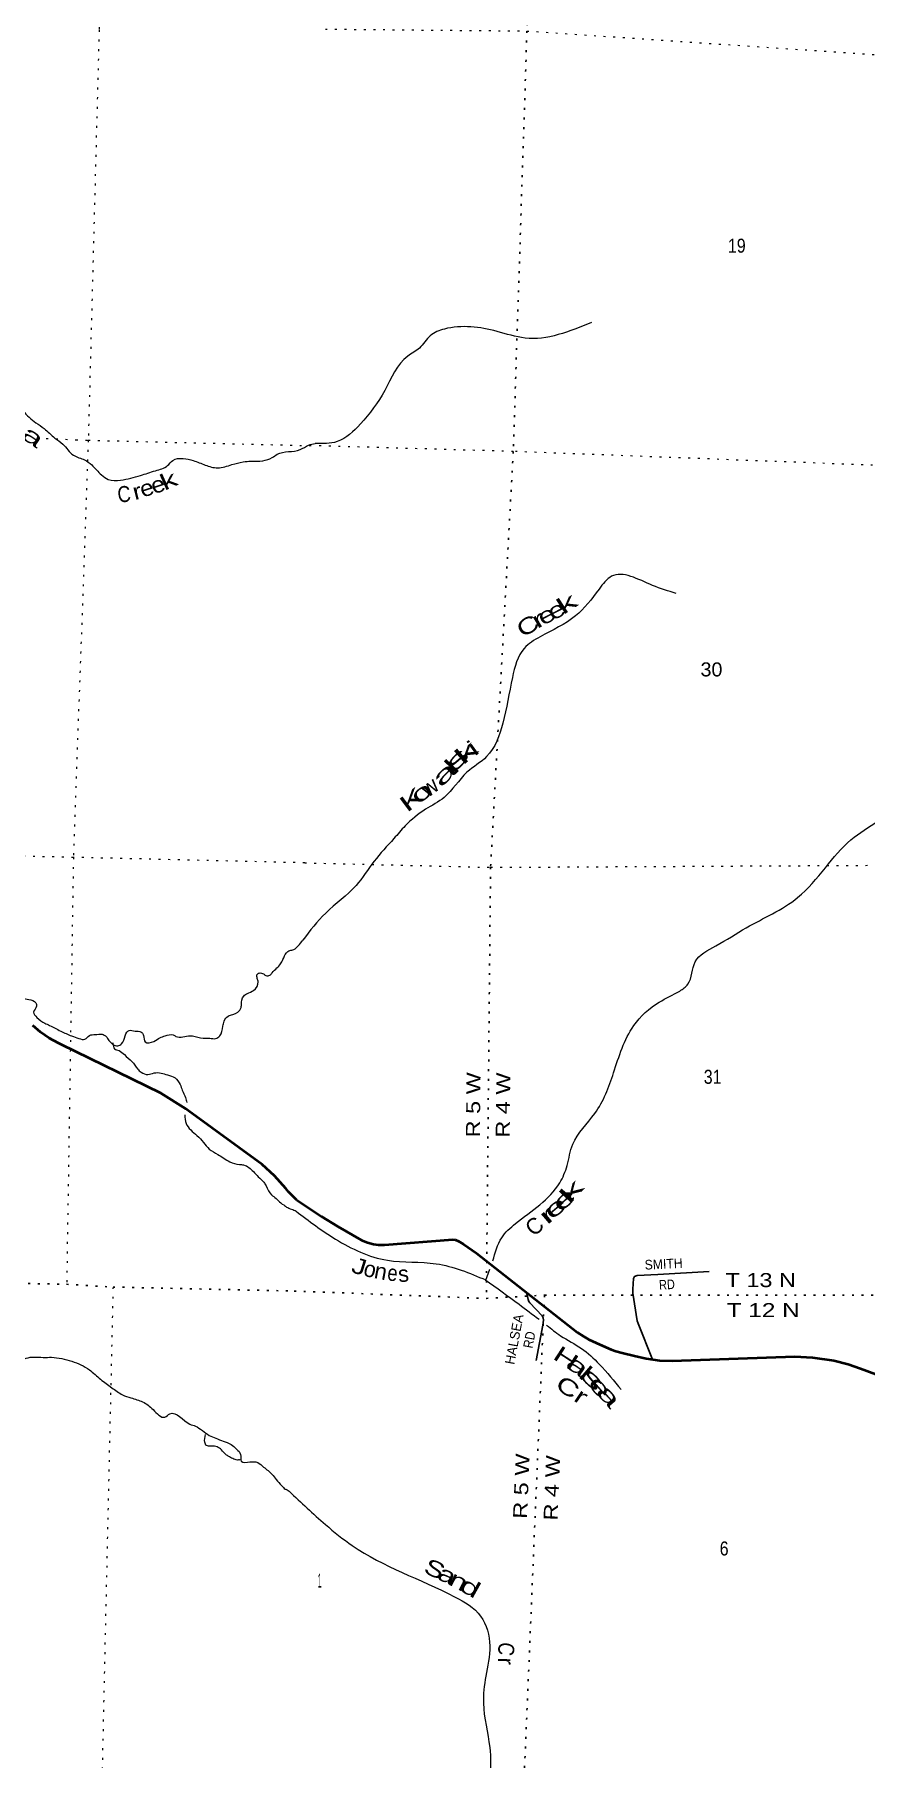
# Model space of a CAD drawing. Header units: feet. Extents: x -757852 to -501257, y -360805 to -170898.
# Drawn here: x -571107 to -560732, y -342217 to -320693 of the extents above; entities that cross this region are included whole.
import ezdxf
from ezdxf.enums import TextEntityAlignment as Align

# ---------------------------------------------------------------- set-up
doc = ezdxf.new("R2010")
doc.units = ezdxf.units.FT
doc.header["$LTSCALE"] = 80
doc.linetypes.add('DOTTED', pattern=[1.5, 0.3, -1.2])
for name, color, linetype, lineweight in [('26', 7, 'Continuous', 40), ('29', 7, 'Continuous', 25), ('39', 7, 'Continuous', 13), ('41', 7, 'Continuous', 13), ('6', 7, 'DOTTED', 25), ('7', 7, 'DOTTED', 13)]:
    doc.layers.add(name, color=color, linetype=linetype, lineweight=lineweight)
doc.layers.add('30', color=7, linetype='Continuous')

msp = doc.modelspace()

# ---------------------------------------------------------------- linework, layer by layer
at = {"layer": '26'}
for points in [[(-567837.44, -335240.14), (-567935.44, -335143.48), (-567969.26, -335099.91), (-568109.52, -334941.98), (-568265.51, -334799.57), (-569182.98, -334131.67), (-569217.12, -334107.29), (-569530.94, -333909.7), (-570773.23, -333303.75), (-570809.07, -333286.99), (-570923.21, -333223.79), (-571030.12, -333149.01), (-571128.63, -333063.47)], [(-567837.44, -335240.14), (-567523.83, -335450.27), (-567320.5, -335576.01), (-567023.52, -335746.66), (-566951.51, -335773.76), (-566876.12, -335796.62), (-566814.43, -335803.48), (-566735.83, -335804.17), (-565885.28, -335739.14), (-565851.43, -335742.9), (-565812.59, -335756.62), (-565752.31, -335793.67), (-565589.12, -335909.47), (-564329.81, -336896.69), (-564248.71, -336946.53), (-564184.74, -336985.39), (-564049.14, -337048.43), (-563906.01, -337111.13), (-563848.89, -337129.41), (-563771.21, -337152.28), (-563615.85, -337191.14), (-563471.91, -337223.14), (-563302.84, -337246.01), (-563146.85, -337252.37), (-561615.09, -337199.24), (-561392.83, -337209.42), (-561127.81, -337245.99), (-560949.6, -337291.72), (-560793.48, -337348.32), (-560108.83, -337602.63)]]:
    msp.add_lwpolyline(points, dxfattribs=at)
at = {"layer": '29'}
for points in [[(-562685.56, -336137.55), (-563326.74, -336175.89), (-563582.81, -336188.26), (-563615.19, -336198.88), (-563628.09, -336222.9), (-563638.74, -336358.79), (-563637.58, -336405.35), (-563582.81, -336750.46), (-563568.95, -336786.94), (-563389.57, -337234.28)], [(-564965.66, -336398.23), (-564945.13, -336485.35), (-564934.47, -336512), (-564923.83, -336529.19), (-564768.11, -336691.84), (-564756.03, -336713.16), (-564752.03, -336742.47), (-564760.37, -336804.6), (-564844.07, -337248.73)]]:
    msp.add_lwpolyline(points, dxfattribs=at)
at = {"layer": '39'}
msp.add_line((-565474.05, -336242.99), (-565423.17, -336108.6), dxfattribs=at)
for points in [[(-574036.19, -324321.4), (-573965.26, -324439.64), (-573932.48, -324545.12), (-573836.64, -324558.22), (-573748.89, -324637.33), (-573685.05, -324711.67), (-573614.18, -324689.83), (-573510.81, -324654.97), (-573386.72, -324662.94), (-573298.96, -324677.79), (-573177.19, -324695.73), (-573132.57, -324743.34), (-573058.91, -324824.02), (-572974.2, -324808.64), (-572922.85, -324770.11), (-572868.23, -324691.52), (-572820.93, -324781.39), (-572792.27, -324826.49), (-572699.38, -324869.62), (-572650.45, -324971.6), (-572530.23, -325101.95), (-572433.64, -325155.24), (-572289.27, -325155.83), (-572128.67, -325086.64), (-572023.97, -325009.65), (-571880.01, -324895.75), (-571772.18, -324846.97), (-571696.63, -324867.45), (-571653.69, -324904.97), (-571574.65, -325005.9), (-571482.15, -325125.33), (-571381.88, -325188.78), (-571334.39, -325272.63), (-571249.97, -325393.82), (-571088.18, -325541.56), (-570986.15, -325613.1), (-570853.53, -325731.8), (-570753.63, -325807.29), (-570619.64, -325946.12), (-570481.11, -326004.76), (-570392.85, -326067.82), (-570270.43, -326192.23), (-570185.93, -326247.14), (-570031.8, -326256.07), (-569783.37, -326199.72), (-569596.97, -326139.39), (-569444.57, -326075.97), (-569380.38, -326011.74), (-569251.22, -325985.73), (-569125.7, -326011.83), (-568975.09, -326068.85), (-568819.78, -326103.92), (-568642.03, -326063.4), (-568502.59, -326029.69), (-568404.05, -326020.78), (-568255.49, -326015.47), (-568139.9, -325974.98), (-568076.47, -325934.82), (-567937.04, -325901.11), (-567789.85, -325875.68), (-567685.84, -325820.75), (-567603.14, -325800.17)], [(-564152.02, -324288.06), (-564982.01, -324484.39), (-565331.81, -324400.66), (-565989.48, -324371.31), (-566165.31, -324454.1), (-566301.13, -324608.57), (-566447.3, -324708.41), (-566734.83, -325137.5), (-567038.14, -325556.02), (-567327.08, -325775.91), (-567603.14, -325800.17)], [(-563097.27, -327670.58), (-563392.18, -327570.53), (-563904.19, -327457.42), (-564058.3, -327617.33), (-564352.9, -327951.67), (-564794.21, -328212.88), (-564992.14, -328357.29), (-565140.63, -328720.5), (-565259.46, -329291.8), (-565461.98, -329707.56), (-565707.91, -329904.71), (-565991.75, -330217.28), (-566226.09, -330366.55), (-566478.37, -330573.55), (-566620.35, -330731.85), (-566867.01, -331015.45), (-567092.12, -331317.86), (-567471.6, -331661.52), (-567757.43, -332000.81)], [(-574363.07, -330319.39), (-574289.28, -330396.05), (-574288.54, -330436.24), (-574314.49, -330559.93), (-574368.48, -330618.46), (-574447.47, -330770.58), (-574436.84, -330815.1), (-574355.59, -330845.81), (-574282.56, -330946.55), (-574200.17, -330941.14), (-574103.1, -330851.85), (-574039.08, -330729.38), (-573959.89, -330762.03), (-573881.66, -330824.77), (-573766.85, -330872.61), (-573695.87, -330911.03), (-573591.42, -330842.06), (-573529.82, -330860.09), (-573495.09, -330903.37), (-573506.44, -330945.18), (-573433.97, -331063.98), (-573406.7, -331153.21), (-573397.34, -331237.86), (-573298.29, -331212.9), (-573222.84, -331173.13), (-573152.34, -331163.33), (-573086.61, -331177.48), (-572992.54, -331246.75), (-572987.37, -331337.29), (-572966.91, -331388.15), (-572903.5, -331412.26), (-572793.76, -331429.82), (-572689.33, -331425.12), (-572587.79, -331448.44), (-572501.71, -331453.19), (-572441.69, -331521.38), (-572406.96, -331564.66), (-572316.81, -331567.54), (-572236.65, -331505.83), (-572220.69, -331508.34), (-572167.29, -331532.14), (-572128.3, -331567.52), (-572059.83, -331621.92), (-571991.33, -331612.06), (-571947.64, -331625.5), (-571872.35, -331718.27), (-571849.28, -331813.4), (-571766.09, -331846.18), (-571750.38, -331856.72), (-571712.58, -331930.23), (-571664.65, -332000.04), (-571621.59, -332033.54), (-571554.67, -332073.83), (-571478.94, -332152.57), (-571460.43, -332201.36), (-571487.08, -332347.11), (-571491.48, -332423.29), (-571488.55, -332457.53), (-571457.57, -332492.65), (-571395.6, -332498.65), (-571317.38, -332625.66), (-571309.32, -332688.17), (-571178.62, -332740.54), (-571089.67, -332781.53), (-571080.98, -332823.99), (-571117.37, -332897.13), (-571075.45, -332966.75), (-570979.37, -333036.09), (-570918.09, -333064.15), (-570779.94, -333134.83), (-570643.48, -333195.42), (-570552.21, -333226.44), (-570476.33, -333236.9), (-570420.72, -333190.47), (-570348.16, -333178.72), (-570263.77, -333173.38), (-570210.56, -333203.2), (-570178.02, -333252.43), (-570065.79, -333318.27), (-570018.89, -333293.66), (-569925.37, -333125.93), (-569849.43, -333134.38), (-569777.56, -333144.7), (-569744.9, -333189.93), (-569723.39, -333270.95), (-569616.89, -333264.3), (-569541.25, -333218.51), (-569474.32, -333194.54), (-569375.71, -333183.62), (-569342.16, -333200.76), (-569161.48, -333194.47), (-569133.43, -333195.36), (-569001.97, -333223.66), (-568919.77, -333224.27), (-568845.71, -333228.64), (-568794.55, -333196.13), (-568754.63, -333074.89)], [(-565383.72, -336004.37), (-565274, -335714.54), (-565101.2, -335537.13), (-564549.37, -335030.13), (-564457.92, -334813.9), (-564387.06, -334548.73), (-564110.99, -334163.51), (-563877.38, -333656.26), (-563625.05, -333067.16), (-563307.58, -332773.78), (-563051.43, -332635.27), (-562950.04, -332550.07), (-562858.62, -332271.49), (-562600.49, -332070.71), (-562220.74, -331845.71), (-561580.38, -331468.27), (-561232.2, -331095.45), (-560915.02, -330747.76), (-560573.13, -330509.47), (-560327.22, -330376.67), (-560148.03, -330378.45)], [(-568754.63, -333074.89), (-568738.59, -333011.14), (-568688.48, -332948.47), (-568629.69, -332928.25), (-568528.93, -332849.12), (-568523.54, -332805.11), (-568494.08, -332697.6), (-568448.93, -332664.9), (-568371.54, -332627.2), (-568314.04, -332520.58), (-568324.79, -332480.07), (-568329.29, -332431.73), (-568302.55, -332410.49), (-568274.5, -332411.39), (-568248.71, -332420.24), (-568219.29, -332441.26), (-568191.31, -332444.16), (-568169.02, -332436.84), (-568140.02, -332407.64), (-568079.97, -332347.3), (-568034.25, -332296.54), (-568004.43, -332241.26), (-567961.71, -332158.27), (-567920.69, -332129.45), (-567870.17, -332117), (-567813.28, -332070.62), (-567758.02, -332001.48)], [(-570131.87, -333279.14), (-570127.26, -333296.23), (-570109.12, -333357.05), (-570049.66, -333379.03), (-569985.06, -333429.29), (-569891.49, -333514.62), (-569818.27, -333609.34), (-569775.4, -333648.86), (-569692.08, -333677.63), (-569613.25, -333658.05), (-569525.04, -333658.85), (-569447.54, -333681.41), (-569352.52, -333720.59), (-569288.94, -333802.95), (-569261.1, -333874.12), (-569221.87, -333965.75), (-569206.16, -334027.57)], [(-569231.37, -334180.85), (-569213.96, -334287.33), (-569078.4, -334440.27), (-568996.85, -334525.21), (-568925.26, -334607.83), (-568817.09, -334675.55), (-568669.56, -334766.61), (-568548.3, -334800.6), (-568496.34, -334806.27), (-568429.18, -334838.54), (-568374.54, -334886.47), (-568312.45, -334952.72), (-568244.42, -335021.16), (-568215.82, -335068.27), (-568149.12, -335178.84), (-568119.76, -335201.87), (-568063.18, -335251.87), (-567994.71, -335306.27), (-567984.88, -335312.61), (-567959.41, -335331.5), (-567929.8, -335346.5)], [(-567929.8, -335346.5), (-567899.11, -335359.87), (-567867.84, -335369.42), (-567840.91, -335384.19)], [(-567841.14, -335384.07), (-567349.03, -335731.77), (-566700.83, -335996.11), (-566091.97, -336039.97), (-565473.61, -336241.83)], [(-574859.37, -336291.41), (-574754.59, -336317.82), (-574687.29, -336346.08), (-574635.59, -336359.78), (-574554.52, -336396.5), (-574518.55, -336463.93), (-574446.7, -336538.52), (-574265.34, -336574.42), (-574163.42, -336585.71), (-574057.5, -336597.12), (-573914.2, -336631.81), (-573826.62, -336652.68), (-573704.93, -336672.62), (-573615.34, -336693.56), (-573466.1, -336730.45), (-573344.28, -336746.38), (-573263.7, -336734.89), (-573167.03, -336721.91), (-573030.49, -336716.22), (-572961.11, -336678.27), (-572934.54, -336598.78), (-572873.26, -336626.84), (-572866.66, -336735.5), (-572749.85, -336783.41), (-572675.92, -336791.79), (-572529.56, -336856.71), (-572457, -336844.96), (-572379.06, -336853.47), (-572345.82, -336880.64), (-572265.14, -336929.41), (-572178.95, -336994.41), (-571870.54, -337134.79), (-571660.39, -337211.78), (-571547.15, -337245.51), (-571353.9, -337285.82), (-571211.45, -337220.07), (-570998.53, -337208.78), (-570894.23, -337208.09), (-570641.06, -337256.33), (-570421.85, -337363.73), (-570281.21, -337482.69), (-570142.14, -337587.54), (-570006.56, -337676.22), (-569903.46, -337713.65), (-569756.67, -337764.52), (-569625.35, -337861.09), (-569479.88, -337954.09), (-569416.45, -337913.94), (-569165.82, -338042.43), (-569098.4, -338066.67), (-568925.58, -338182.64), (-568844.45, -338217.36), (-568749.37, -338254.53), (-568652.4, -338295.78), (-568584.05, -338354.19), (-568534.05, -338422.06), (-568524.56, -338502.7), (-568416.63, -338514.17), (-568320.6, -338521.25), (-568246.18, -338577.85), (-568138.77, -338669.64), (-568088.65, -338733.5), (-568022.87, -338809.9), (-567976.18, -338855.57)], [(-565479.21, -336240), (-565056.69, -336546.1), (-564808.07, -336733.67)], [(-564713.12, -336807.07), (-564539.46, -336938.92), (-564278.6, -337096.18), (-564055.29, -337294.46), (-563781.35, -337611.03)], [(-568539.13, -338493.33), (-568545.65, -338485.18), (-568560.24, -338489.51), (-568574.33, -338491.07), (-568631.92, -338473.17), (-568687.13, -338443.29), (-568730.19, -338409.79), (-568786.46, -338349.75), (-568841.73, -338321.88), (-568911.78, -338317.64), (-568957.67, -338310.15), (-568980.45, -338269.26), (-568971.4, -338173.15)], [(-567976.18, -338855.57), (-567968.9, -338854.72), (-567953.86, -338863.4), (-567927.68, -338880.07)], [(-567927.68, -338880.07), (-567474.22, -339295.27), (-567140.15, -339557.47), (-565861.42, -340198.19), (-565536.77, -340439.97), (-565423.7, -340811.65), (-565471.96, -341190.17), (-565502.73, -341525.02), (-565423.63, -342078.6), (-565431.72, -342460.43), (-565518.05, -342896.04), (-565516.85, -343175.61), (-565596.87, -343412.33)], [(-575893.31, -340444.78), (-575860.79, -340558.28), (-575906.06, -340595), (-575938.83, -340680.31), (-575991.63, -340764.98), (-575983.13, -340813.45), (-575972.25, -340849.95), (-575961.26, -340946.7), (-575910.5, -340990.49), (-575870.96, -341072.09), (-575868.68, -341190.65), (-575893.6, -341217.97), (-575907.01, -341261.73), (-575895.83, -341352.46), (-575887.02, -341390.9), (-575851.1, -341460.33), (-575890.77, -341573.54), (-575892.54, -341629.72), (-575937.51, -341720.66), (-575948.86, -341762.48), (-575936.1, -341803.05), (-575905.52, -341914.48), (-575868.29, -342006.04), (-575839.32, -342041.11), (-575802.84, -342092.48), (-575777.74, -342123.41), (-575729.68, -342189.21), (-575677.36, -342247.11), (-575621.41, -342317.17), (-575570.84, -342366.99), (-575497.98, -342409.48), (-575460.48, -342428.75), (-575373.56, -342533.94), (-575251.84, -342489.62), (-575159.32, -342544.79), (-575045.7, -342566.49), (-574923.77, -342642.68), (-574772.23, -342733.86), (-574739.25, -342769.06), (-574653.37, -342844.1), (-574587.6, -342920.5), (-574461.72, -342998.82), (-574345.3, -343058.77), (-574239.1, -342997.89), (-574131.97, -342971.18), (-574033.49, -342964.28), (-573963.12, -342958.49), (-573902.79, -342825.85), (-573801.74, -342800.96), (-573763.61, -342800.17), (-573635.38, -342739.99), (-573558.94, -342732.38), (-573478.74, -342732.93), (-573377.81, -342712.05), (-573287.66, -342714.92), (-573220.24, -342739.17), (-573122.52, -342756.34), (-573069.5, -342792.17), (-573003.33, -342792.27), (-572927.83, -342814.76), (-572866.11, -342828.78), (-572779.71, -342823.5), (-572698.46, -342854.21), (-572645.51, -342892.05), (-572624.88, -343001.16), (-572504.95, -343077.28), (-572423.82, -343112), (-572362.1, -343126.02), (-572346.52, -343140.57), (-572290.55, -343146.37), (-572183.19, -343175.9), (-572072.08, -343213.59), (-571994.3, -343163.85), (-571874.46, -343115.46), (-571794.03, -343172.25), (-571719.72, -343168.59), (-571631.51, -343169.4), (-571538.8, -343218.54), (-571448.99, -343295.71), (-571108.1, -343296.54), (-570967.19, -343343.21), (-570862.4, -343390.73), (-570774.46, -343463.83), (-570498.72, -343368.19), (-570344.91, -343387.15), (-570109.5, -343362.52), (-569897.06, -343303.02), (-569787.81, -343272.36), (-569425.74, -343428.51), (-569343.44, -343489.37), (-569264.25, -343522.02), (-569168.22, -343529.1), (-569101.85, -343523.18), (-568976.4, -343551.28), (-568900.42, -343621.99), (-568825.93, -343676.58), (-568767.79, -343740.69)]]:
    msp.add_spline(points, degree=3, dxfattribs=at)
at = {"layer": '6'}
for points in [[(-564917.01, -313659.32), (-564815.94, -315635.24), (-564959, -320650.12), (-565129.64, -325899.39), (-565413.24, -331090.71), (-565465.51, -336472.6)], [(-578562.81, -336087.32), (-576011.98, -336191.38), (-575382.99, -336213.44), (-570705.07, -336296.32), (-570126.61, -336330.83), (-567865.68, -336380.56)], [(-567865.68, -336380.56), (-565465.51, -336472.6), (-564740.88, -336431.65), (-560221.32, -336431.27), (-559949.95, -336448.1), (-554963.12, -336511.12), (-554699.3, -336511.63), (-549692.95, -336784.43), (-549451.7, -336798.28), (-544468.82, -336985.86), (-544213.36, -336996.14), (-539265.65, -337212.75), (-538919.33, -337215.92), (-537387.65, -337236.46)], [(-564740.88, -336431.65), (-564988.32, -342323.97), (-565044.96, -343156.71), (-565139.12, -347646.28), (-565168.31, -348248.64), (-565285.07, -352942.61), (-565285.54, -353274.41), (-565316.21, -358238.63), (-565297.13, -358462.48), (-565337.25, -359404.28)]]:
    msp.add_lwpolyline(points, dxfattribs=at)
at = {"layer": '7'}
msp.add_line((-571080.36, -325731.89), (-570589.85, -325752.66), dxfattribs=at)
for points in [[(-570114.33, -313530.55), (-570152.88, -315204.41), (-570299.94, -320636.26), (-570435.27, -325759.2), (-570621.39, -330966.88), (-570705.07, -336296.32)], [(-567475.53, -320626.23), (-564959, -320650.12), (-559677.41, -321008.25), (-554427.62, -321035.55), (-549419.63, -321002.73), (-545869.89, -321081.82)], [(-570589.85, -325752.66), (-570435.27, -325759.2), (-567604.33, -325827.32)], [(-536079.13, -326691.45), (-539235.78, -326690.03), (-544338.42, -326468.41), (-549437.16, -326250.93), (-554637.25, -326307.7), (-559923.56, -326098.22), (-565129.64, -325899.39), (-567604.33, -325827.32)], [(-567733.3, -331034.79), (-570621.39, -330966.88), (-575935.81, -330845.63), (-578624.72, -330799.63)], [(-567733.3, -331034.79), (-565413.24, -331090.71), (-560183.86, -331063.05), (-554857.02, -331328.13), (-549591.89, -331633.45), (-544295.92, -331728.61), (-539177.59, -332153.86), (-537004.77, -332101.58)], [(-570126.61, -336330.83), (-570282.57, -343254.58), (-570382.54, -348400.74), (-570169.24, -353406.27), (-570339.93, -358505.99), (-570346.34, -359280.36)]]:
    msp.add_lwpolyline(points, dxfattribs=at)

# ---------------------------------------------------------------- texts
at = {"layer": '30'}
for s, rotation, width, p in [('SMITH', 2.766, 0.95, (-563486.64, -336113.53)), ('RD', 3.422, 0.85, (-563306.35, -336365.01)), ('RD', 79.327, 0.9, (-564889.72, -337102.23))]:
    msp.add_text(s, height=120, rotation=rotation, dxfattribs=dict(at, width=width)).set_placement(p)
msp.add_text('HALSEA', height=120, rotation=79.327, dxfattribs=at).set_placement((-565118.03, -337305.07))
at = {"layer": '41'}
for s, rotation, width, p in [('a', 325.334, 1.75, (-571183.02, -325791.59)), ('e', 17.392, 1.15, (-569677.04, -326450.51)), ('e', 18.479, 1.15, (-569535.86, -326407.2)), ('k', 24.197, 1.5, (-569392.37, -326350.71)), ('C', 6.073, 0.85, (-569977.94, -326530.63)), ('r', 14.359, 1.2, (-569802.78, -326493.71)), ('e', 27.359, 1.4, (-564546.86, -327966.92)), ('k', 32.928, 1.8, (-564408.19, -327878.81)), ('C', 32.067, 1.4, (-564896.61, -328159.03)), ('r', 30.44, 1.65, (-564768.05, -328081.53)), ('e', 27.37, 1.4, (-564671.24, -328030.02)), ('i', 35.7, 1.5, (-565575.87, -329682.93)), ('s', 47.516, 2.25, (-565762.03, -329811.15)), ('k', 40.702, 2.1, (-565653.99, -329733.07)), ('a', 43.561, 2.1, (-565922.58, -329996.25)), ('l', 46.516, 1.75, (-565829.39, -329898.12)), ('K', 36.825, 1.7, (-566335.38, -330323.46)), ('o', 37.667, 1.75, (-566217.18, -330235.63)), ('e', 43.012, 1.95, (-564431.74, -335308.96)), ('k', 47.461, 2.2, (-564332.54, -335202.14)), ('e', 40.238, 1.85, (-564543.85, -335412.26)), ('r', 40.238, 2.05, (-564641.44, -335505.6)), ('J', 342.849, 1.3, (-567081.17, -336167.68)), ('n', 349.172, 1.05, (-566801.05, -336231.79)), ('e', 354.035, 0.85, (-566645.73, -336253.46)), ('H', 326.957, 1.55, (-564524.25, -337299.74)), ('a', 324.317, 1.75, (-564383.72, -337394.11)), ('l', 319.7, 1.6, (-564288.78, -337480.96)), ('s', 317.073, 2.25, (-564207.6, -337546.7)), ('e', 310.871, 1.85, (-564121.55, -337643.42)), ('a', 310.871, 1.95, (-564012, -337753.4)), ('S', 336.087, 1.4, (-566150.19, -339940.99)), ('a', 334.876, 1.45, (-565996.63, -340014.01)), ('n', 332.285, 1.5, (-565855.96, -340088.09)), ('d', 330.604, 1.65, (-565714.97, -340165.92)), ('C', 262.789, 0.85, (-565315.91, -340837.58))]:
    msp.add_text(s, height=200, rotation=rotation, dxfattribs=dict(at, width=width)).set_placement(p, align=Align.CENTER)
for s, rotation, p in [('w', 37.412, (-566114.42, -330166.15)), ('C', 42.015, (-564799.03, -335644.35)), ('o', 346.206, (-566939.76, -336203.57)), ('s', 4.747, (-566493.13, -336264.99)), ('r', 268.825, (-565318.98, -340999.93))]:
    msp.add_text(s, height=200, rotation=rotation, dxfattribs=at).set_placement(p, align=Align.CENTER)
at = {"layer": '41', "width": 1.45}
msp.add_text('Cr', height=200, rotation=325.871, dxfattribs=at).set_placement((-564620.7, -337583.64))
at = {"layer": '6'}
for s, rotation, width, p in [('R 5 W', 89.444, 1.25, (-565545.99, -334462.62)), ('R 4 W', 89.444, 1.25, (-565174.31, -334466.03)), ('T 13 N', 0.005, 1.25, (-562478.96, -336331.46)), ('T 12 N', 0.005, 1.3, (-562466.19, -336706.46)), ('R 5 W', 87.595, 1.25, (-564958.33, -339226.41)), ('R 4 W', 87.595, 1.25, (-564577.8, -339247.97))]:
    msp.add_text(s, height=175, rotation=rotation, dxfattribs=dict(at, width=width)).set_placement(p)
at = {"layer": '7'}
for s, width, p in [('19', 0.85, (-562449.69, -323417.64)), ('30', 1.05, (-562791.96, -328707.84)), ('31', 0.85, (-562751.37, -333793.61)), ('6', 0.85, (-562552.53, -339682.01)), ('1', 0.4, (-567572.2, -340082.47))]:
    msp.add_text(s, height=175, dxfattribs=dict(at, width=width)).set_placement(p)

doc.saveas('drawing.dxf')
